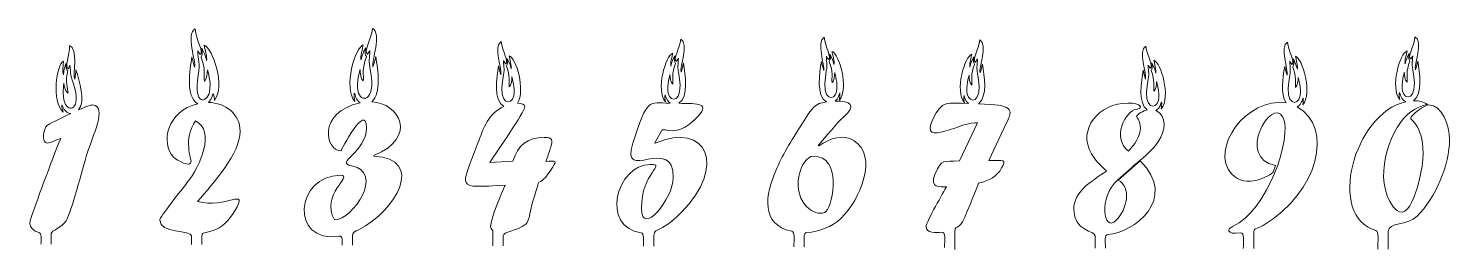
# Model space of a CAD drawing. Header units: millimetres. Extents: x -369 to 731, y -261 to -90.
import ezdxf

# ---------------------------------------------------------------- set-up
doc = ezdxf.new("R2010")
doc.units = ezdxf.units.MM
doc.header["$MEASUREMENT"] = 0
doc.layers.add('Plan 1', color=7, linetype='Continuous')

msp = doc.modelspace()

# ---------------------------------------------------------------- linework, layer by layer
at = {"layer": 'Plan 1', "color": 1, "lineweight": 9}
for points, knots in [([(-235.1848, -112.1747), (-231.5409, -120.9641), (-233.1932, -126.8873), (-232.6921, -130.7576), (-232.6921, -130.7576), (-230.6289, -129.1982), (-230.3565, -124.4104), (-230.252, -121.8355), (-230.252, -121.8355), (-230.1593, -123.2809), (-227.2478, -131.1574), (-228.6666, -138.844), (-228.6666, -138.844), (-230.2309, -147.3194), (-241.6598, -150.4981), (-237.3499, -125.966), (-237.3499, -125.966), (-235.6039, -116.0273), (-237.5771, -114.5536), (-237.8582, -107.1701), (-237.8582, -107.1701), (-237.4238, -107.9453), (-236.7136, -108.8), (-236.0564, -110.0867), (-236.0564, -110.0867), (-232.4893, -108.3949), (-239.1182, -98.8046), (-239.8345, -90.1387), (-239.8345, -90.1387), (-247.3248, -93.8788), (-238.8917, -115.788), (-240.1961, -119.8187), (-240.1961, -119.8187), (-241.1387, -117.1484), (-241.72, -114.7456), (-242.3328, -111.8849), (-242.3328, -111.8849), (-243.9891, -121.8148), (-247.3673, -142.6224), (-237.8234, -148.0664)], [0, 0, 0, 0, 0.090909091, 0.090909091, 0.090909091, 0.090909091, 0.181818182, 0.181818182, 0.181818182, 0.181818182, 0.272727273, 0.272727273, 0.272727273, 0.272727273, 0.363636364, 0.363636364, 0.363636364, 0.363636364, 0.454545455, 0.454545455, 0.454545455, 0.454545455, 0.545454545, 0.545454545, 0.545454545, 0.545454545, 0.636363636, 0.636363636, 0.636363636, 0.636363636, 0.727272727, 0.727272727, 0.727272727, 0.727272727, 0.818181818, 0.818181818, 0.818181818, 0.818181818, 1, 1, 1, 1]), ([(-107.2471, -111.8511), (-110.891, -120.6406), (-109.2387, -126.5638), (-109.7398, -130.434), (-109.7398, -130.434), (-111.803, -128.8747), (-112.0754, -124.0869), (-112.1799, -121.5121), (-112.1799, -121.5121), (-112.2727, -122.9574), (-115.1841, -130.8336), (-113.7652, -138.5205), (-113.7652, -138.5205), (-112.2008, -146.9959), (-99.7136, -147.6876), (-104.0236, -123.1554), (-104.0236, -123.1554), (-105.7697, -113.2167), (-104.8547, -114.2301), (-104.5736, -106.8466), (-104.5736, -106.8466), (-105.0081, -107.6218), (-105.7183, -108.4765), (-106.3755, -109.7632), (-106.3755, -109.7632), (-109.9426, -108.0714), (-103.3138, -98.4811), (-102.5973, -89.8152), (-102.5973, -89.8152), (-95.107, -93.5553), (-103.5403, -115.4646), (-102.2359, -119.4951), (-102.2359, -119.4951), (-101.2932, -116.8249), (-100.7118, -114.422), (-100.0991, -111.5614), (-100.0991, -111.5614), (-98.3256, -122.1942), (-95.4951, -139.3261), (-103.0054, -146.5339)], [0, 0, 0, 0, 0.090909091, 0.090909091, 0.090909091, 0.090909091, 0.181818182, 0.181818182, 0.181818182, 0.181818182, 0.272727273, 0.272727273, 0.272727273, 0.272727273, 0.363636364, 0.363636364, 0.363636364, 0.363636364, 0.454545455, 0.454545455, 0.454545455, 0.454545455, 0.545454545, 0.545454545, 0.545454545, 0.545454545, 0.636363636, 0.636363636, 0.636363636, 0.636363636, 0.727272727, 0.727272727, 0.727272727, 0.727272727, 0.818181818, 0.818181818, 0.818181818, 0.818181818, 1, 1, 1, 1]), ([(131.914, -117.0197), (128.7735, -124.5948), (130.1975, -129.6997), (129.7656, -133.0352), (129.7656, -133.0352), (127.9875, -131.6913), (127.7527, -127.565), (127.6627, -125.3459), (127.6627, -125.3459), (127.5827, -126.5915), (125.0735, -133.3796), (126.2964, -140.0045), (126.2964, -140.0045), (127.6447, -147.3089), (138.4067, -147.905), (134.6921, -126.7622), (134.6921, -126.7622), (133.1873, -118.1966), (133.9758, -119.07), (134.2181, -112.7065), (134.2181, -112.7065), (133.8436, -113.3747), (133.2315, -114.1113), (132.6651, -115.2202), (132.6651, -115.2202), (129.5908, -113.7621), (135.3038, -105.4968), (135.9213, -98.0282), (135.9213, -98.0282), (142.3768, -101.2516), (135.1086, -120.1339), (136.2328, -123.6076), (136.2328, -123.6076), (137.0453, -121.3063), (137.5464, -119.2354), (138.0744, -116.77), (138.0744, -116.77), (139.5333, -125.5166), (142.3226, -142.5868), (134.5593, -147.7239)], [0, 0, 0, 0, 0.090909091, 0.090909091, 0.090909091, 0.090909091, 0.181818182, 0.181818182, 0.181818182, 0.181818182, 0.272727273, 0.272727273, 0.272727273, 0.272727273, 0.363636364, 0.363636364, 0.363636364, 0.363636364, 0.454545455, 0.454545455, 0.454545455, 0.454545455, 0.545454545, 0.545454545, 0.545454545, 0.545454545, 0.636363636, 0.636363636, 0.636363636, 0.636363636, 0.727272727, 0.727272727, 0.727272727, 0.727272727, 0.818181818, 0.818181818, 0.818181818, 0.818181818, 1, 1, 1, 1]), ([(250.9545, -115.664), (254.095, -123.2391), (252.671, -128.344), (253.1029, -131.6795), (253.1029, -131.6795), (254.881, -130.3356), (255.1158, -126.2093), (255.2058, -123.9902), (255.2058, -123.9902), (255.2858, -125.2358), (257.795, -132.0239), (256.5721, -138.6488), (256.5721, -138.6488), (255.2238, -145.9532), (244.4618, -146.5493), (248.1764, -125.4065), (248.1764, -125.4065), (249.6812, -116.8409), (248.8927, -117.7143), (248.6504, -111.3508), (248.6504, -111.3508), (249.0249, -112.019), (249.637, -112.7556), (250.2034, -113.8645), (250.2034, -113.8645), (253.2777, -112.4064), (247.5647, -104.1411), (246.9472, -96.6725), (246.9472, -96.6725), (240.4917, -99.8959), (247.7599, -118.7782), (246.6357, -122.2519), (246.6357, -122.2519), (245.8232, -119.9506), (245.3221, -117.8797), (244.7941, -115.4143), (244.7941, -115.4143), (243.3784, -123.9022), (240.4051, -142.268), (248.8837, -146.7068)], [0, 0, 0, 0, 0.090909091, 0.090909091, 0.090909091, 0.090909091, 0.181818182, 0.181818182, 0.181818182, 0.181818182, 0.272727273, 0.272727273, 0.272727273, 0.272727273, 0.363636364, 0.363636364, 0.363636364, 0.363636364, 0.454545455, 0.454545455, 0.454545455, 0.454545455, 0.545454545, 0.545454545, 0.545454545, 0.545454545, 0.636363636, 0.636363636, 0.636363636, 0.636363636, 0.727272727, 0.727272727, 0.727272727, 0.727272727, 0.818181818, 0.818181818, 0.818181818, 0.818181818, 1, 1, 1, 1]), ([(363.3107, -117.6898), (360.1702, -125.2649), (361.5942, -130.3698), (361.1623, -133.7053), (361.1623, -133.7053), (359.3842, -132.3614), (359.1494, -128.2351), (359.0594, -126.016), (359.0594, -126.016), (358.9794, -127.2616), (356.4702, -134.0497), (357.6931, -140.6746), (357.6931, -140.6746), (359.0414, -147.979), (369.8034, -148.5751), (366.0888, -127.4323), (366.0888, -127.4323), (364.584, -118.8667), (365.3725, -119.7401), (365.6148, -113.3766), (365.6148, -113.3766), (365.2403, -114.0448), (364.6282, -114.7814), (364.0618, -115.8903), (364.0618, -115.8903), (360.9875, -114.4322), (366.7005, -106.1669), (367.318, -98.6983), (367.318, -98.6983), (373.7735, -101.9217), (366.5053, -120.804), (367.6295, -124.2777), (367.6295, -124.2777), (368.442, -121.9764), (368.9431, -119.9055), (369.4711, -117.4401), (369.4711, -117.4401), (370.9482, -126.2958), (373.6046, -142.4926), (366.374, -148.0936)], [0, 0, 0, 0, 0.090909091, 0.090909091, 0.090909091, 0.090909091, 0.181818182, 0.181818182, 0.181818182, 0.181818182, 0.272727273, 0.272727273, 0.272727273, 0.272727273, 0.363636364, 0.363636364, 0.363636364, 0.363636364, 0.454545455, 0.454545455, 0.454545455, 0.454545455, 0.545454545, 0.545454545, 0.545454545, 0.545454545, 0.636363636, 0.636363636, 0.636363636, 0.636363636, 0.727272727, 0.727272727, 0.727272727, 0.727272727, 0.818181818, 0.818181818, 0.818181818, 0.818181818, 1, 1, 1, 1]), ([(700.1791, -115.2592), (697.0386, -122.8343), (698.4626, -127.9392), (698.0307, -131.2747), (698.0307, -131.2747), (696.2526, -129.9308), (696.0178, -125.8045), (695.9278, -123.5854), (695.9278, -123.5854), (695.8478, -124.831), (693.3386, -131.6191), (694.5615, -138.244), (694.5615, -138.244), (695.9098, -145.5484), (706.6718, -146.1445), (702.9572, -125.0017), (702.9572, -125.0017), (701.4524, -116.4361), (702.2409, -117.3095), (702.4832, -110.946), (702.4832, -110.946), (702.1087, -111.6142), (701.4966, -112.3508), (700.9302, -113.4597), (700.9302, -113.4597), (697.8559, -112.0016), (703.5689, -103.7363), (704.1864, -96.2677), (704.1864, -96.2677), (710.6419, -99.4911), (703.3737, -118.3734), (704.4979, -121.8471), (704.4979, -121.8471), (705.3104, -119.5458), (705.8115, -117.4749), (706.3395, -115.0095), (706.3395, -115.0095), (707.8047, -123.7941), (710.5219, -140.3974), (703.0607, -145.8)], [0, 0, 0, 0, 0.090909091, 0.090909091, 0.090909091, 0.090909091, 0.181818182, 0.181818182, 0.181818182, 0.181818182, 0.272727273, 0.272727273, 0.272727273, 0.272727273, 0.363636364, 0.363636364, 0.363636364, 0.363636364, 0.454545455, 0.454545455, 0.454545455, 0.454545455, 0.545454545, 0.545454545, 0.545454545, 0.545454545, 0.636363636, 0.636363636, 0.636363636, 0.636363636, 0.727272727, 0.727272727, 0.727272727, 0.727272727, 0.818181818, 0.818181818, 0.818181818, 0.818181818, 1, 1, 1, 1]), ([(-229.5703, -147.1268), (-226.6291, -144.5992), (-226.6016, -141.5072), (-225.7896, -140.096), (-225.7896, -140.096), (-225.4233, -142.2087), (-224.62, -143.828), (-224.884, -145.5424), (-224.884, -145.5424), (-215.9748, -134.7342), (-226.2699, -104.9939), (-232.7586, -102.8604), (-232.7586, -102.8604), (-232.2832, -105.268), (-230.3194, -112.5734), (-230.99, -114.505), (-230.99, -114.505), (-231.7515, -110.8082), (-233.1333, -107.9705), (-234.6135, -105.2042), (-234.6135, -105.2042), (-233.9139, -108.4448), (-234.1747, -110.6191), (-235.2008, -111.9436)], [0, 0, 0, 0, 0.142857143, 0.142857143, 0.142857143, 0.142857143, 0.285714286, 0.285714286, 0.285714286, 0.285714286, 0.428571429, 0.428571429, 0.428571429, 0.428571429, 0.571428571, 0.571428571, 0.571428571, 0.571428571, 0.714285714, 0.714285714, 0.714285714, 0.714285714, 1, 1, 1, 1]), ([(-112.1492, -147.3512), (-115.7135, -144.9049), (-115.8088, -141.2216), (-116.6422, -139.7724), (-116.6422, -139.7724), (-117.0087, -141.8852), (-116.5419, -144.5099), (-116.2779, -146.2242), (-116.2779, -146.2242), (-125.1871, -135.4162), (-116.1621, -104.6703), (-109.6732, -102.5368), (-109.6732, -102.5368), (-110.1487, -104.9445), (-112.1126, -112.25), (-111.4419, -114.1815), (-111.4419, -114.1815), (-110.6804, -110.4846), (-109.2986, -107.6471), (-107.8184, -104.8807), (-107.8184, -104.8807), (-108.518, -108.1213), (-108.2572, -110.2956), (-107.231, -111.6201)], [0, 0, 0, 0, 0.142857143, 0.142857143, 0.142857143, 0.142857143, 0.285714286, 0.285714286, 0.285714286, 0.285714286, 0.428571429, 0.428571429, 0.428571429, 0.428571429, 0.571428571, 0.571428571, 0.571428571, 0.571428571, 0.714285714, 0.714285714, 0.714285714, 0.714285714, 1, 1, 1, 1]), ([(1.1166, -119.025), (4.2571, -126.6001), (2.8331, -131.705), (3.265, -135.0405), (3.265, -135.0405), (5.0431, -133.6966), (5.2779, -129.5703), (5.3679, -127.3512), (5.3679, -127.3512), (5.4479, -128.5968), (7.9571, -135.3849), (6.7342, -142.0098), (6.7342, -142.0098), (5.3859, -149.3142), (-5.3761, -149.9103), (-1.6615, -128.7675), (-1.6615, -128.7675), (-0.1567, -120.2019), (-0.9452, -121.0753), (-1.1875, -114.7118), (-1.1875, -114.7118), (-0.813, -115.38), (-0.2009, -116.1166), (0.3655, -117.2255), (0.3655, -117.2255), (3.4398, -115.7674), (-2.2732, -107.5021), (-2.8907, -100.0335), (-2.8907, -100.0335), (-9.3462, -103.2569), (-2.078, -122.1392), (-3.2022, -125.6129), (-3.2022, -125.6129), (-4.0147, -123.3116), (-4.5158, -121.2407), (-5.0438, -118.7753), (-5.0438, -118.7753), (-6.4553, -127.2376), (-9.4492, -145.7565), (-0.8837, -150.1051)], [0, 0, 0, 0, 0.090909091, 0.090909091, 0.090909091, 0.090909091, 0.181818182, 0.181818182, 0.181818182, 0.181818182, 0.272727273, 0.272727273, 0.272727273, 0.272727273, 0.363636364, 0.363636364, 0.363636364, 0.363636364, 0.454545455, 0.454545455, 0.454545455, 0.454545455, 0.545454545, 0.545454545, 0.545454545, 0.545454545, 0.636363636, 0.636363636, 0.636363636, 0.636363636, 0.727272727, 0.727272727, 0.727272727, 0.727272727, 0.818181818, 0.818181818, 0.818181818, 0.818181818, 1, 1, 1, 1]), ([(127.6863, -147.6132), (124.617, -145.5044), (124.5351, -142.3324), (123.8168, -141.0834), (123.8168, -141.0834), (123.501, -142.9043), (123.9033, -145.1663), (124.1308, -146.6438), (124.1308, -146.6438), (116.4525, -137.329), (124.2306, -110.8309), (129.823, -108.9922), (129.823, -108.9922), (129.4132, -111.0673), (127.7207, -117.3634), (128.2987, -119.0281), (128.2987, -119.0281), (128.955, -115.842), (130.1459, -113.3965), (131.4216, -111.0123), (131.4216, -111.0123), (130.8187, -113.8052), (131.0434, -115.6791), (131.9278, -116.8206)], [0, 0, 0, 0, 0.142857143, 0.142857143, 0.142857143, 0.142857143, 0.285714286, 0.285714286, 0.285714286, 0.285714286, 0.428571429, 0.428571429, 0.428571429, 0.428571429, 0.571428571, 0.571428571, 0.571428571, 0.571428571, 0.714285714, 0.714285714, 0.714285714, 0.714285714, 1, 1, 1, 1]), ([(255.3572, -146.1328), (258.2754, -143.9939), (258.3366, -140.9711), (259.0517, -139.7277), (259.0517, -139.7277), (259.3675, -141.5486), (258.9652, -143.8106), (258.7377, -145.2881), (258.7377, -145.2881), (266.416, -135.9733), (258.6379, -109.4752), (253.0455, -107.6365), (253.0455, -107.6365), (253.4553, -109.7116), (255.1478, -116.0077), (254.5698, -117.6724), (254.5698, -117.6724), (253.9135, -114.4863), (252.7226, -112.0408), (251.4469, -109.6566), (251.4469, -109.6566), (252.0498, -112.4495), (251.8251, -114.3234), (250.9407, -115.4649)], [0, 0, 0, 0, 0.142857143, 0.142857143, 0.142857143, 0.142857143, 0.285714286, 0.285714286, 0.285714286, 0.285714286, 0.428571429, 0.428571429, 0.428571429, 0.428571429, 0.571428571, 0.571428571, 0.571428571, 0.571428571, 0.714285714, 0.714285714, 0.714285714, 0.714285714, 1, 1, 1, 1]), ([(358.6103, -147.9282), (355.952, -145.7556), (355.9197, -142.9814), (355.2135, -141.7535), (355.2135, -141.7535), (354.8977, -143.5744), (355.3, -145.8364), (355.5275, -147.3139), (355.5275, -147.3139), (347.8492, -137.9991), (355.6273, -111.501), (361.2197, -109.6623), (361.2197, -109.6623), (360.8099, -111.7374), (359.1174, -118.0335), (359.6954, -119.6982), (359.6954, -119.6982), (360.3517, -116.5121), (361.5426, -114.0666), (362.8183, -111.6824), (362.8183, -111.6824), (362.2154, -114.4753), (362.4401, -116.3492), (363.3245, -117.4907)], [0, 0, 0, 0, 0.142857143, 0.142857143, 0.142857143, 0.142857143, 0.285714286, 0.285714286, 0.285714286, 0.285714286, 0.428571429, 0.428571429, 0.428571429, 0.428571429, 0.571428571, 0.571428571, 0.571428571, 0.571428571, 0.714285714, 0.714285714, 0.714285714, 0.714285714, 1, 1, 1, 1]), ([(499.9963, -122.4553), (503.1368, -130.0304), (501.7128, -135.1353), (502.1447, -138.4708), (502.1447, -138.4708), (503.9228, -137.1269), (504.1576, -133.0006), (504.2476, -130.7815), (504.2476, -130.7815), (504.3276, -132.0271), (506.8368, -138.8152), (505.6139, -145.4401), (505.6139, -145.4401), (504.2656, -152.7445), (493.5036, -153.3406), (497.2182, -132.1978), (497.2182, -132.1978), (498.723, -123.6322), (497.9345, -124.5056), (497.6922, -118.1421), (497.6922, -118.1421), (498.0667, -118.8103), (498.6788, -119.5469), (499.2452, -120.6558), (499.2452, -120.6558), (502.3195, -119.1977), (496.6065, -110.9324), (495.989, -103.4638), (495.989, -103.4638), (489.5335, -106.6872), (496.8017, -125.5695), (495.6775, -129.0432), (495.6775, -129.0432), (494.865, -126.7419), (494.3639, -124.671), (493.8359, -122.2056), (493.8359, -122.2056), (492.3611, -131.0475), (489.6914, -147.3296), (496.9726, -152.889)], [0, 0, 0, 0, 0.090909091, 0.090909091, 0.090909091, 0.090909091, 0.181818182, 0.181818182, 0.181818182, 0.181818182, 0.272727273, 0.272727273, 0.272727273, 0.272727273, 0.363636364, 0.363636364, 0.363636364, 0.363636364, 0.454545455, 0.454545455, 0.454545455, 0.454545455, 0.545454545, 0.545454545, 0.545454545, 0.545454545, 0.636363636, 0.636363636, 0.636363636, 0.636363636, 0.727272727, 0.727272727, 0.727272727, 0.727272727, 0.818181818, 0.818181818, 0.818181818, 0.818181818, 1, 1, 1, 1]), ([(609.5563, -119.4041), (612.6968, -126.9792), (611.2728, -132.0841), (611.7047, -135.4196), (611.7047, -135.4196), (613.4828, -134.0757), (613.7176, -129.9494), (613.8076, -127.7303), (613.8076, -127.7303), (613.8876, -128.9759), (616.3968, -135.764), (615.1739, -142.3889), (615.1739, -142.3889), (613.8256, -149.6933), (603.0636, -150.2894), (606.7782, -129.1466), (606.7782, -129.1466), (608.283, -120.581), (607.4945, -121.4544), (607.2522, -115.0909), (607.2522, -115.0909), (607.6267, -115.7591), (608.2388, -116.4957), (608.8052, -117.6046), (608.8052, -117.6046), (611.8795, -116.1465), (606.1665, -107.8812), (605.549, -100.4126), (605.549, -100.4126), (599.0935, -103.636), (606.3617, -122.5183), (605.2375, -125.992), (605.2375, -125.992), (604.425, -123.6907), (603.9239, -121.6198), (603.3959, -119.1544), (603.3959, -119.1544), (601.7632, -128.9428), (599.9007, -139.9639), (604.4506, -147.4616)], [0, 0, 0, 0, 0.090909091, 0.090909091, 0.090909091, 0.090909091, 0.181818182, 0.181818182, 0.181818182, 0.181818182, 0.272727273, 0.272727273, 0.272727273, 0.272727273, 0.363636364, 0.363636364, 0.363636364, 0.363636364, 0.454545455, 0.454545455, 0.454545455, 0.454545455, 0.545454545, 0.545454545, 0.545454545, 0.545454545, 0.636363636, 0.636363636, 0.636363636, 0.636363636, 0.727272727, 0.727272727, 0.727272727, 0.727272727, 0.818181818, 0.818181818, 0.818181818, 0.818181818, 1, 1, 1, 1]), ([(697.1813, -146.5221), (693.0851, -144.828), (692.7897, -140.5536), (692.0819, -139.3229), (692.0819, -139.3229), (691.7661, -141.1438), (692.1684, -143.4058), (692.3959, -144.8833), (692.3959, -144.8833), (684.7176, -135.5685), (692.4957, -109.0704), (698.0881, -107.2317), (698.0881, -107.2317), (697.6783, -109.3068), (695.9858, -115.6029), (696.5638, -117.2676), (696.5638, -117.2676), (697.2201, -114.0815), (698.411, -111.636), (699.6867, -109.2518), (699.6867, -109.2518), (699.0838, -112.0447), (699.3085, -113.9186), (700.1929, -115.0601)], [0, 0, 0, 0, 0.142857143, 0.142857143, 0.142857143, 0.142857143, 0.285714286, 0.285714286, 0.285714286, 0.285714286, 0.428571429, 0.428571429, 0.428571429, 0.428571429, 0.571428571, 0.571428571, 0.571428571, 0.571428571, 0.714285714, 0.714285714, 0.714285714, 0.714285714, 1, 1, 1, 1]), ([(9.6716, -147.5691), (16.0152, -137.4451), (8.5975, -112.7696), (3.2076, -110.9975), (3.2076, -110.9975), (3.6174, -113.0726), (5.3099, -119.3687), (4.7319, -121.0334), (4.7319, -121.0334), (4.0756, -117.8473), (2.8847, -115.4018), (1.609, -113.0176), (1.609, -113.0176), (2.2119, -115.8105), (1.9872, -117.6844), (1.1028, -118.8259)], [0, 0, 0, 0, 0.2, 0.2, 0.2, 0.2, 0.4, 0.4, 0.4, 0.4, 0.6, 0.6, 0.6, 0.6, 1, 1, 1, 1]), ([(503.671, -153.3911), (507.2101, -151.4264), (507.3731, -147.7716), (508.0935, -146.519), (508.0935, -146.519), (508.4093, -148.3399), (508.007, -150.6019), (507.7795, -152.0794), (507.7795, -152.0794), (515.4578, -142.7646), (507.6797, -116.2665), (502.0873, -114.4278), (502.0873, -114.4278), (502.4971, -116.5029), (504.1896, -122.799), (503.6116, -124.4637), (503.6116, -124.4637), (502.9553, -121.2776), (501.7644, -118.8321), (500.4887, -116.4479), (500.4887, -116.4479), (501.0916, -119.2408), (500.8669, -121.1147), (499.9825, -122.2562)], [0, 0, 0, 0, 0.142857143, 0.142857143, 0.142857143, 0.142857143, 0.285714286, 0.285714286, 0.285714286, 0.285714286, 0.428571429, 0.428571429, 0.428571429, 0.428571429, 0.571428571, 0.571428571, 0.571428571, 0.571428571, 0.714285714, 0.714285714, 0.714285714, 0.714285714, 1, 1, 1, 1]), ([(613.0841, -150.4188), (616.7461, -148.5037), (616.9345, -144.7181), (617.6535, -143.4678), (617.6535, -143.4678), (617.9693, -145.2887), (617.567, -147.5507), (617.3395, -149.0282), (617.3395, -149.0282), (625.0178, -139.7134), (617.2397, -113.2153), (611.6473, -111.3766), (611.6473, -111.3766), (612.0571, -113.4517), (613.7496, -119.7478), (613.1716, -121.4125), (613.1716, -121.4125), (612.5153, -118.2264), (611.3244, -115.7809), (610.0487, -113.3967), (610.0487, -113.3967), (610.6516, -116.1896), (610.4269, -118.0635), (609.5425, -119.205)], [0, 0, 0, 0, 0.142857143, 0.142857143, 0.142857143, 0.142857143, 0.285714286, 0.285714286, 0.285714286, 0.285714286, 0.428571429, 0.428571429, 0.428571429, 0.428571429, 0.571428571, 0.571428571, 0.571428571, 0.571428571, 0.714285714, 0.714285714, 0.714285714, 0.714285714, 1, 1, 1, 1]), ([(604.4506, -147.4616), (573.9091, -142.7313), (544.9038, -183.1978), (562.3084, -202.4093), (562.3084, -202.4093), (573.411, -214.6646), (592.7959, -203.1645), (594.5357, -200.9618), (594.5357, -200.9618), (594.5357, -200.9618), (596.31, -195.9498), (596.31, -195.9498), (596.31, -195.9498), (565.1976, -189.9863), (593.3899, -142.2698), (601.9306, -158.4684), (601.9306, -158.4684), (610.024, -173.8187), (589.0828, -231.5195), (563.4791, -242.786), (563.4791, -242.786), (558.5844, -244.9398), (557.7908, -249.355), (569.0082, -248.0075), (569.0082, -248.0075), (572.5304, -247.5844), (571.3408, -254.3125), (571.3161, -260.179)], [0, 0, 0, 0, 0.125, 0.125, 0.125, 0.125, 0.25, 0.25, 0.25, 0.25, 0.375, 0.375, 0.375, 0.375, 0.5, 0.5, 0.5, 0.5, 0.625, 0.625, 0.625, 0.625, 0.75, 0.75, 0.75, 0.75, 1, 1, 1, 1]), ([(-237.8216, -148.066), (-261.721, -153.5201), (-266.5678, -178.4957), (-256.5948, -189.2713), (-256.5948, -189.2713), (-254.2289, -191.7994), (-242.8584, -198.0849), (-242.8584, -192.5493), (-242.8584, -192.5493), (-242.8584, -191.8612), (-249.1677, -175.0901), (-239.5804, -161.3042), (-239.5804, -161.3042), (-223.8776, -169.082), (-235.6911, -196.0621), (-246.1364, -209.3816), (-246.1364, -209.3816), (-249.6974, -213.9224), (-267.2613, -235.921), (-267.2613, -238.1292), (-267.2613, -238.1292), (-267.2613, -248.2293), (-242.575, -245.9944), (-242.575, -250.2798), (-242.575, -250.2798), (-242.575, -250.2798), (-242.575, -257.0832), (-242.575, -257.0832)], [0, 0, 0, 0, 0.125, 0.125, 0.125, 0.125, 0.25, 0.25, 0.25, 0.25, 0.375, 0.375, 0.375, 0.375, 0.5, 0.5, 0.5, 0.5, 0.625, 0.625, 0.625, 0.625, 0.75, 0.75, 0.75, 0.75, 1, 1, 1, 1]), ([(-229.5706, -147.1264), (-216.3408, -147.0368), (-204.9792, -156.4011), (-204.9792, -169.2911), (-204.9792, -169.2911), (-204.9792, -186.7786), (-225.6944, -209.5116), (-237.9154, -223.6383), (-237.9154, -223.6383), (-216.6877, -229.8517), (-197.4233, -211.6315), (-209.2198, -230.9748), (-209.2198, -230.9748), (-213.7822, -238.4559), (-218.5261, -243.9411), (-226.6765, -246.4803), (-226.6765, -246.4803), (-235.1473, -249.1193), (-234.575, -245.4683), (-234.575, -257.0832)], [0, 0, 0, 0, 0.166666667, 0.166666667, 0.166666667, 0.166666667, 0.333333333, 0.333333333, 0.333333333, 0.333333333, 0.5, 0.5, 0.5, 0.5, 0.666666667, 0.666666667, 0.666666667, 0.666666667, 1, 1, 1, 1]), ([(-112.1492, -147.3512), (-146.1715, -154.9519), (-138.4575, -184.6144), (-127.0875, -184.6144), (-127.0875, -184.6144), (-127.0875, -184.6144), (-107.2894, -146.1502), (-107.2894, -166.6374), (-107.2894, -166.6374), (-107.2894, -185.8954), (-132.3868, -193.5992), (-118.6324, -196.1395), (-118.6324, -196.1395), (-93.0944, -200.8561), (-117.7356, -237.9731), (-132.0566, -237.9731), (-132.0566, -237.9731), (-143.201, -218.0725), (-116.7834, -203.45), (-127.3997, -203.45), (-127.3997, -203.45), (-162.0296, -203.45), (-167.0677, -256.2217), (-128.4448, -250.517), (-128.4448, -250.517), (-125.3028, -250.0529), (-126.038, -254.5168), (-126.038, -257.5141)], [0, 0, 0, 0, 0.125, 0.125, 0.125, 0.125, 0.25, 0.25, 0.25, 0.25, 0.375, 0.375, 0.375, 0.375, 0.5, 0.5, 0.5, 0.5, 0.625, 0.625, 0.625, 0.625, 0.75, 0.75, 0.75, 0.75, 1, 1, 1, 1]), ([(-103.0054, -146.5339), (-81.9939, -147.4935), (-67.0139, -173.94), (-101.4879, -188.2046), (-101.4879, -188.2046), (-101.4879, -188.2046), (-101.4879, -188.5168), (-101.4879, -188.5168), (-101.4879, -188.5168), (-61.3892, -190.6963), (-84.2279, -230.712), (-113.2991, -245.4917), (-113.2991, -245.4917), (-119.1228, -248.4524), (-118.038, -247.1242), (-118.038, -257.5141)], [0, 0, 0, 0, 0.2, 0.2, 0.2, 0.2, 0.4, 0.4, 0.4, 0.4, 0.6, 0.6, 0.6, 0.6, 1, 1, 1, 1]), ([(-0.8837, -150.1051), (-13.0152, -155.8371), (-16.413, -166.0711), (-21.2027, -179.1251), (-21.2027, -179.1251), (-34.0822, -214.2275), (-39.1391, -213.3674), (0.2084, -210.9946), (0.2084, -210.9946), (-2.5617, -216.6859), (-11.2126, -237.354), (-11.2126, -242.9942), (-11.2126, -242.9942), (-11.2126, -244.1538), (-10.642, -245.1846), (-9.501, -246.0867), (-9.501, -246.0867), (-9.501, -246.0867), (-9.501, -258.0155), (-9.501, -258.0155)], [0, 0, 0, 0, 0.166666667, 0.166666667, 0.166666667, 0.166666667, 0.333333333, 0.333333333, 0.333333333, 0.333333333, 0.5, 0.5, 0.5, 0.5, 0.666666667, 0.666666667, 0.666666667, 0.666666667, 1, 1, 1, 1]), ([(9.6716, -147.5691), (13.3701, -147.6067), (15.2196, -148.5677), (15.2196, -150.4035), (15.2196, -150.4035), (15.2196, -154.7751), (-6.183, -184.4594), (-11.6809, -193.4599), (-11.6809, -193.4599), (-11.6809, -193.4599), (6.166, -192.5493), (6.166, -192.5493), (6.166, -192.5493), (9.8511, -180.1123), (17.2381, -174.104), (30.3088, -174.104), (30.3088, -174.104), (37.2662, -174.104), (36.9968, -176.3063), (35.1217, -182.4811), (35.1217, -182.4811), (34.2993, -185.1893), (32.8476, -189.4342), (31.4535, -192.8615), (31.4535, -192.8615), (39.5794, -192.0279), (41.1558, -191.1137), (34.8095, -200.3541), (34.8095, -200.3541), (32.4778, -203.7491), (29.7606, -207.5948), (26.1202, -208.6271), (26.1202, -208.6271), (25.5724, -210.4234), (20.6017, -225.6267), (19.252, -233.1081), (19.252, -233.1081), (18.4976, -237.3227), (17.509, -239.9763), (16.2862, -241.095), (16.2862, -241.095), (8.7155, -246.7287), (-1.501, -247.1727), (-1.501, -250.1431), (-1.501, -250.1431), (-1.501, -250.1431), (-1.501, -258.0155), (-1.501, -258.0155)], [0, 0, 0, 0, 0.076923077, 0.076923077, 0.076923077, 0.076923077, 0.153846154, 0.153846154, 0.153846154, 0.153846154, 0.230769231, 0.230769231, 0.230769231, 0.230769231, 0.307692308, 0.307692308, 0.307692308, 0.307692308, 0.384615385, 0.384615385, 0.384615385, 0.384615385, 0.461538462, 0.461538462, 0.461538462, 0.461538462, 0.538461538, 0.538461538, 0.538461538, 0.538461538, 0.615384615, 0.615384615, 0.615384615, 0.615384615, 0.692307692, 0.692307692, 0.692307692, 0.692307692, 0.769230769, 0.769230769, 0.769230769, 0.769230769, 0.846153846, 0.846153846, 0.846153846, 0.846153846, 1, 1, 1, 1]), ([(127.6863, -147.6132), (110.4958, -147.4381), (110.4564, -142.981), (98.9908, -178.6828), (98.9908, -178.6828), (88.8168, -210.363), (130.2359, -171.0386), (130.2359, -205.3491), (130.2359, -205.3491), (130.2359, -221.1413), (105.5468, -251.7025), (105.5468, -229.2057), (105.5468, -229.2057), (105.5468, -200.9189), (125.0664, -195.0728), (112.7012, -195.0728), (112.7012, -195.0728), (85.9092, -195.0728), (73.8161, -243.5831), (105.2231, -247.9146), (105.2231, -247.9146), (107.9533, -248.2911), (107.036, -253.5811), (107.036, -258.3759)], [0, 0, 0, 0, 0.142857143, 0.142857143, 0.142857143, 0.142857143, 0.285714286, 0.285714286, 0.285714286, 0.285714286, 0.428571429, 0.428571429, 0.428571429, 0.428571429, 0.571428571, 0.571428571, 0.571428571, 0.571428571, 0.714285714, 0.714285714, 0.714285714, 0.714285714, 1, 1, 1, 1]), ([(134.5593, -147.7239), (148.8355, -148.0605), (160.6356, -147.0894), (147.2243, -160.0814), (147.2243, -160.0814), (134.4775, -172.4296), (128.3227, -168.2244), (121.6247, -168.2244), (121.6247, -168.2244), (121.6247, -168.2244), (115.9792, -178.2145), (115.9792, -178.2145), (115.9792, -178.2145), (115.9792, -178.2145), (116.2914, -178.5267), (116.2914, -178.5267), (116.2914, -178.5267), (156.2951, -161.4241), (171.6695, -196.5567), (136.6359, -232.0415), (136.6359, -232.0415), (114.7611, -254.198), (115.036, -237.8059), (115.036, -258.3759)], [0, 0, 0, 0, 0.142857143, 0.142857143, 0.142857143, 0.142857143, 0.285714286, 0.285714286, 0.285714286, 0.285714286, 0.428571429, 0.428571429, 0.428571429, 0.428571429, 0.571428571, 0.571428571, 0.571428571, 0.571428571, 0.714285714, 0.714285714, 0.714285714, 0.714285714, 1, 1, 1, 1]), ([(223.5709, -258.7894), (223.5719, -253.1182), (224.6003, -247.2544), (221.9053, -246.6871), (221.9053, -246.6871), (197.5688, -241.564), (201.2484, -218.6621), (209.7926, -199.1834), (209.7926, -199.1834), (214.1633, -189.2193), (220.9274, -177.2259), (230.085, -163.2033), (230.085, -163.2033), (238.3878, -150.3474), (239.3612, -147.9702), (248.8837, -146.7068)], [0, 0, 0, 0, 0.2, 0.2, 0.2, 0.2, 0.4, 0.4, 0.4, 0.4, 0.6, 0.6, 0.6, 0.6, 1, 1, 1, 1]), ([(231.573, -258.8068), (231.573, -253.2714), (230.5343, -247.741), (233.5868, -247.6157), (233.5868, -247.6157), (243.0468, -247.2274), (253.1863, -243.1795), (259.8733, -236.7503), (259.8733, -236.7503), (275.202, -222.0126), (288.8638, -188.4112), (269.9674, -176.6276), (269.9674, -176.6276), (261.5065, -171.3515), (252.2043, -174.4394), (242.7288, -180.66), (242.7288, -180.66), (242.7288, -180.66), (242.4166, -180.3478), (242.4166, -180.3478), (242.4166, -180.3478), (247.4765, -174.4323), (257.8296, -161.868), (261.9285, -158.3384), (261.9285, -158.3384), (272.5042, -149.2315), (267.2303, -145.6004), (255.3572, -146.1328)], [0, 0, 0, 0, 0.125, 0.125, 0.125, 0.125, 0.25, 0.25, 0.25, 0.25, 0.375, 0.375, 0.375, 0.375, 0.5, 0.5, 0.5, 0.5, 0.625, 0.625, 0.625, 0.625, 0.75, 0.75, 0.75, 0.75, 1, 1, 1, 1]), ([(358.6103, -147.9282), (341.8933, -147.6238), (338.4871, -144.7904), (331.1569, -160.0294), (331.1569, -160.0294), (319.8525, -183.5306), (355.4561, -160.4843), (365.68, -162.8912), (365.68, -162.8912), (365.68, -162.8912), (351.5794, -192.2371), (351.5794, -192.2371), (351.5794, -192.2371), (339.141, -193.6321), (338.1033, -189.5718), (332.6919, -202.6955), (332.6919, -202.6955), (328.178, -213.6428), (336.8888, -212.3734), (341.5893, -212.3734), (341.5893, -212.3734), (339.8994, -215.4487), (325.8237, -239.7384), (325.8237, -243.1503), (325.8237, -243.1503), (325.8237, -248.2948), (334.013, -248.0215), (337.7168, -247.4994), (337.7168, -247.4994), (341.2592, -247.0001), (340.11, -253.4653), (340.11, -259.2377)], [0, 0, 0, 0, 0.111111111, 0.111111111, 0.111111111, 0.111111111, 0.222222222, 0.222222222, 0.222222222, 0.222222222, 0.333333333, 0.333333333, 0.333333333, 0.333333333, 0.444444444, 0.444444444, 0.444444444, 0.444444444, 0.555555556, 0.555555556, 0.555555556, 0.555555556, 0.666666667, 0.666666667, 0.666666667, 0.666666667, 0.777777778, 0.777777778, 0.777777778, 0.777777778, 1, 1, 1, 1]), ([(366.374, -148.0936), (393.5911, -149.06), (393.1858, -152.142), (388.1058, -162.8912), (388.1058, -162.8912), (388.1058, -162.8912), (374.5255, -192.081), (374.5255, -192.081), (374.5255, -192.081), (385.9766, -192.081), (388.0885, -190.8961), (384.2554, -197.7785), (384.2554, -197.7785), (380.5582, -204.4168), (375.174, -207.6404), (366.4605, -209.5377), (366.4605, -209.5377), (364.9459, -213.2362), (354.8992, -239.3032), (353.0363, -241.095), (353.0363, -241.095), (347.1961, -246.7125), (348.0878, -239.1608), (348.0878, -260.8781)], [0, 0, 0, 0, 0.142857143, 0.142857143, 0.142857143, 0.142857143, 0.285714286, 0.285714286, 0.285714286, 0.285714286, 0.428571429, 0.428571429, 0.428571429, 0.428571429, 0.571428571, 0.571428571, 0.571428571, 0.571428571, 0.714285714, 0.714285714, 0.714285714, 0.714285714, 1, 1, 1, 1]), ([(496.9726, -152.889), (494.4605, -153.3995), (488.7094, -156.0745), (488.7094, -158.1823), (488.7094, -158.1823), (488.7094, -158.3483), (498.4572, -167.8989), (482.4655, -184.7705), (482.4655, -184.7705), (469.6298, -175.3845), (479.2241, -153.5687), (489.3337, -152.1466), (489.3337, -152.1466), (493.8711, -151.5083), (492.5759, -147.5678), (481.9973, -147.5678), (481.9973, -147.5678), (459.9222, -147.5678), (442.4768, -167.5253), (453.874, -186.9038), (453.874, -186.9038), (456.2675, -190.9623), (460.1439, -195.385), (465.4771, -200.172), (465.4771, -200.172), (452.5305, -208.9965), (440.1637, -215.899), (440.1637, -229.8301), (440.1637, -229.8301), (440.1637, -246.9629), (456.647, -246.2718), (456.647, -250.1556), (456.647, -250.1556), (456.647, -250.1556), (456.647, -259.6686), (456.647, -259.6686)], [0, 0, 0, 0, 0.1, 0.1, 0.1, 0.1, 0.2, 0.2, 0.2, 0.2, 0.3, 0.3, 0.3, 0.3, 0.4, 0.4, 0.4, 0.4, 0.5, 0.5, 0.5, 0.5, 0.6, 0.6, 0.6, 0.6, 0.7, 0.7, 0.7, 0.7, 0.8, 0.8, 0.8, 0.8, 1, 1, 1, 1]), ([(503.671, -153.3911), (512.7581, -157.1344), (510.7616, -169.5765), (505.7758, -177.0438), (505.7758, -177.0438), (502.9921, -181.2324), (498.1531, -186.2014), (491.2329, -191.9509)], [0, 0, 0, 0, 0.333333333, 0.333333333, 0.333333333, 0.333333333, 1, 1, 1, 1]), ([(613.0841, -150.4188), (641.4977, -166.2827), (629.7494, -216.4004), (586.8154, -242.1356), (586.8154, -242.1356), (578.5606, -247.0836), (579.384, -240.1251), (579.384, -260.0995)], [0, 0, 0, 0, 0.333333333, 0.333333333, 0.333333333, 0.333333333, 1, 1, 1, 1]), ([(697.1813, -146.5221), (656.5958, -155.3698), (635.6531, -235.2984), (673.8905, -246.0708), (673.8905, -246.0708), (676.5374, -246.8165), (675.421, -254.4394), (675.421, -260.5304)], [0, 0, 0, 0, 0.333333333, 0.333333333, 0.333333333, 0.333333333, 1, 1, 1, 1]), ([(703.0607, -145.8), (707.3547, -145.6772), (710.7808, -146.3927), (713.848, -148.7074), (713.848, -148.7074), (710.596, -148.7594), (701.7369, -153.1228), (698.3028, -156.3488), (698.3028, -156.3488), (683.4249, -170.325), (671.601, -207.0096), (687.4021, -227.7365), (687.4021, -227.7365), (700.8399, -245.3634), (708.9025, -201.8976), (709.6978, -196.2572), (709.6978, -196.2572), (713.7294, -167.6642), (700.8523, -160.6669), (700.8523, -159.3666), (700.8523, -159.3666), (700.8523, -156.551), (712.0922, -148.9082), (714.8749, -148.9082), (714.8749, -148.9082), (725.1725, -148.9082), (730.9528, -164.9505), (730.9528, -175.7567), (730.9528, -175.7567), (730.9528, -195.2837), (719.8572, -221.1196), (705.9515, -235.0469), (705.9515, -235.0469), (698.5521, -242.4577), (683.421, -239.3501), (683.421, -247.0303), (683.421, -247.0303), (683.421, -247.0303), (683.421, -260.5304), (683.421, -260.5304)], [0, 0, 0, 0, 0.090909091, 0.090909091, 0.090909091, 0.090909091, 0.181818182, 0.181818182, 0.181818182, 0.181818182, 0.272727273, 0.272727273, 0.272727273, 0.272727273, 0.363636364, 0.363636364, 0.363636364, 0.363636364, 0.454545455, 0.454545455, 0.454545455, 0.454545455, 0.545454545, 0.545454545, 0.545454545, 0.545454545, 0.636363636, 0.636363636, 0.636363636, 0.636363636, 0.727272727, 0.727272727, 0.727272727, 0.727272727, 0.818181818, 0.818181818, 0.818181818, 0.818181818, 1, 1, 1, 1]), ([(238.5402, -188.6729), (229.0161, -188.6729), (219.0166, -216.739), (235.6785, -229.5439), (235.6785, -229.5439), (239.2979, -232.3255), (245.6366, -234.2856), (248.3742, -231.4171), (248.3742, -231.4171), (254.1118, -225.4051), (260.7338, -188.6729), (238.5402, -188.6729)], [0, 0, 0, 0, 0.25, 0.25, 0.25, 0.25, 0.5, 0.5, 0.5, 0.5, 1, 1, 1, 1]), ([(491.525, -192.2409), (521.4868, -221.8286), (486.1453, -247.8906), (466.5997, -249.2646), (466.5997, -249.2646), (463.6773, -249.47), (464.647, -254.5172), (464.647, -259.6686)], [0, 0, 0, 0, 0.333333333, 0.333333333, 0.333333333, 0.333333333, 1, 1, 1, 1]), ([(474.2445, -206.8841), (458.7784, -220.3386), (462.9968, -247.9211), (472.7876, -238.4414), (472.7876, -238.4414), (481.8001, -229.7153), (484.6797, -212.6183), (474.5885, -207.0805)], [0, 0, 0, 0, 0.333333333, 0.333333333, 0.333333333, 0.333333333, 1, 1, 1, 1])]:
    msp.add_open_spline(points, degree=3, knots=knots, dxfattribs=at)
at = {"layer": 'Plan 1', "color": 1, "lineweight": 20}
for points, knots in [([(-338.3844, -123.0259), (-340.4697, -131.265), (-338.2442, -136.2866), (-338.1873, -139.7719), (-338.1873, -139.7719), (-340.2122, -138.6602), (-341.0714, -134.4638), (-341.4963, -132.2016), (-341.4963, -132.2016), (-341.3916, -133.491), (-342.9475, -140.8283), (-340.7006, -147.4389), (-340.7006, -147.4389), (-338.2232, -154.7276), (-327.0973, -153.726), (-334.0753, -132.6006), (-334.0753, -132.6006), (-336.9023, -124.0419), (-335.9627, -124.8194), (-336.668, -118.2573), (-336.668, -118.2573), (-336.9518, -118.9987), (-337.4691, -119.8458), (-337.8838, -121.0679), (-337.8838, -121.0679), (-341.255, -120.0334), (-336.635, -110.701), (-337.1211, -102.9493), (-337.1211, -102.9493), (-330.0179, -105.2875), (-334.6415, -125.7408), (-332.968, -129.1346), (-332.968, -129.1346), (-332.4798, -126.6528), (-332.2763, -124.4539), (-332.1043, -121.8466), (-332.1043, -121.8466), (-329.1552, -131.0409), (-324.5744, -145.3857), (-329.974, -152.8885)], [0, 0, 0, 0, 0.090909091, 0.090909091, 0.090909091, 0.090909091, 0.181818182, 0.181818182, 0.181818182, 0.181818182, 0.272727273, 0.272727273, 0.272727273, 0.272727273, 0.363636364, 0.363636364, 0.363636364, 0.363636364, 0.454545455, 0.454545455, 0.454545455, 0.454545455, 0.545454545, 0.545454545, 0.545454545, 0.545454545, 0.636363636, 0.636363636, 0.636363636, 0.636363636, 0.727272727, 0.727272727, 0.727272727, 0.727272727, 0.818181818, 0.818181818, 0.818181818, 0.818181818, 1, 1, 1, 1]), ([(-335.9422, -155.689), (-340.9562, -155.0999), (-342.214, -150.0189), (-343.0817, -148.917), (-343.0817, -148.917), (-343.1326, -150.8316), (-342.3811, -153.0911), (-341.9263, -154.5722), (-341.9263, -154.5722), (-351.1965, -146.1705), (-347.1912, -117.8307), (-341.7318, -115.107), (-341.7318, -115.107), (-341.841, -117.2964), (-342.6332, -124.0068), (-341.7909, -125.6273), (-341.7909, -125.6273), (-341.5953, -122.2615), (-340.7406, -119.5752), (-339.7897, -116.939), (-339.7897, -116.939), (-339.9894, -119.8935), (-339.4781, -121.7816), (-338.4001, -122.8196)], [0, 0, 0, 0, 0.142857143, 0.142857143, 0.142857143, 0.142857143, 0.285714286, 0.285714286, 0.285714286, 0.285714286, 0.428571429, 0.428571429, 0.428571429, 0.428571429, 0.571428571, 0.571428571, 0.571428571, 0.571428571, 0.714285714, 0.714285714, 0.714285714, 0.714285714, 1, 1, 1, 1]), ([(-329.974, -152.8885), (-324.5223, -150.3188), (-320.9703, -149.0247), (-319.3192, -149.0247), (-319.3192, -149.0247), (-307.0385, -149.0247), (-319.7629, -174.5891), (-323.3517, -186.3055), (-323.3517, -186.3055), (-327.3089, -199.2246), (-335.4805, -231.8765), (-339.7417, -238.5714), (-339.7417, -238.5714), (-343.3861, -244.2973), (-351.112, -246.1674), (-351.112, -248.3636), (-351.112, -248.3636), (-351.112, -248.3636), (-351.112, -256.6523), (-351.112, -256.6523)], [0, 0, 0, 0, 0.166666667, 0.166666667, 0.166666667, 0.166666667, 0.333333333, 0.333333333, 0.333333333, 0.333333333, 0.5, 0.5, 0.5, 0.5, 0.666666667, 0.666666667, 0.666666667, 0.666666667, 1, 1, 1, 1]), ([(-335.9422, -155.689), (-345.1408, -159.661), (-353.5167, -164.2356), (-354.1545, -164.7383), (-354.1545, -164.7383), (-357.336, -167.2459), (-358.998, -178.5267), (-354.1545, -178.5267), (-354.1545, -178.5267), (-351.9472, -178.5267), (-346.2366, -175.5722), (-343.8522, -174.9365), (-343.8522, -174.9365), (-350.9488, -192.2575), (-363.5389, -226.073), (-367.4226, -238.7275), (-367.4226, -238.7275), (-368.8302, -243.3142), (-364.5062, -246.7075), (-360.6718, -247.728), (-360.6718, -247.728), (-358.3227, -248.3532), (-359.112, -252.3402), (-359.112, -256.6523)], [0, 0, 0, 0, 0.142857143, 0.142857143, 0.142857143, 0.142857143, 0.285714286, 0.285714286, 0.285714286, 0.285714286, 0.428571429, 0.428571429, 0.428571429, 0.428571429, 0.571428571, 0.571428571, 0.571428571, 0.571428571, 0.714285714, 0.714285714, 0.714285714, 0.714285714, 1, 1, 1, 1])]:
    msp.add_open_spline(points, degree=3, knots=knots, dxfattribs=at)
at = {"layer": 'Plan 1', "color": 1, "lineweight": 9}
for points in [[(491.2329, -191.9509), (485.5701, -196.9286), (479.9073, -201.9064), (474.2445, -206.8841)], [(474.5885, -207.0805), (480.234, -202.134), (485.8795, -197.1874), (491.525, -192.2409)]]:
    msp.add_open_spline(points, degree=3, dxfattribs=at)

doc.saveas('drawing.dxf')
